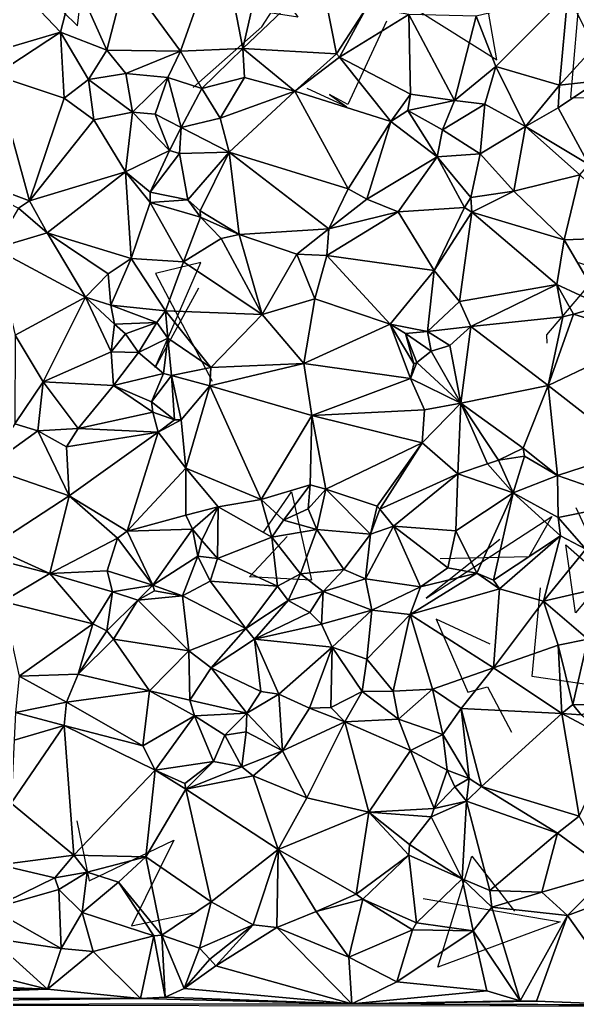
# Model space of a CAD drawing. Header units: metres. Extents: x -15.7 to 15, y -15 to 15.4.
# Drawn here: x -7.73 to 0.34, y -14.98 to -0.69 of the extents above; entities that cross this region are included whole.
import ezdxf

# ---------------------------------------------------------------- set-up
doc = ezdxf.new("R2010")
doc.units = ezdxf.units.M
doc.layers.add('CRACKS', color=1, linetype='Continuous')
doc.layers.add('STREET_MESH', color=7, linetype='Continuous')

msp = doc.modelspace()

# ---------------------------------------------------------------- linework, layer by layer
at = {"layer": 'CRACKS'}
for points in [[(-7.103, -0.581, 0.1), (-6.894, -0.784, 0.1), (-6.75, 0.431, 0.1), (-7.429, 0.037, 0.1), (-7.848, 0, 0.1)], [(-1.99, -0.544, 0.1), (-0.823, -1.277, 0.1), (-1.08, 0.191, 0.1), (-0.882, -0.497, 0.1), (-1.331, 0.542, 0.1)], [(0.381, -0.183, 0.1), (0.24, -1.819, 0.1), (1.252, -1.837, 0.1), (1.458, -0.808, 0.1), (-0.03, -0.181, 0.1)], [(-5.22, -1.675, 0.1), (-4.227, -0.798, 0.1), (-3.925, -0.33, 0.1), (-3.705, -0.658, 0.1), (-5.393, -0.392, 0.1)], [(-2.424, -0.714, 0.1), (-2.983, -1.922, 0.1), (-3.245, -1.778, 0.1), (-2.995, -1.956, 0.1), (-3.57, -1.692, 0.1)], [(-5.144, -4.581, 0.1), (-5.77, -5.73, 0.1), (-5.111, -4.21, 0.1), (-5.768, -4.367, 0.1), (-4.945, -5.926, 0.1)], [(0.357, -4.209, 0.1), (0.753, -4.34, 0.1), (0.768, -4.23, 0.1), (-0.108, -5.258, 0.1), (-0.101, -5.376, 0.1)], [(-4.206, -8.124, 0.1), (-3.796, -7.528, 0.1), (-3.506, -8.807, 0.1), (-4.407, -8.761, 0.1), (-3.858, -8.178, 0.1)], [(0.835, -8.664, 0.1), (0.314, -9.281, 0.1), (0.172, -8.295, 0.1), (0.843, -8.883, 0.1), (0.322, -7.761, 0.1)], [(-0.783, -8.22, 0.1), (-1.85, -9.069, 0.1), (-0.029, -7.887, 0.1), (-0.364, -8.469, 0.1), (-1.644, -8.5, 0.1)], [(-0.198, -8.918, 0.1), (-0.32, -10.198, 0.1), (0.606, -10.335, 0.1), (1.184, -9.272, 0.1), (0.764, -8.947, 0.1)], [(-0.92, -9.734, 0.1), (-1.701, -9.375, 0.1), (-1.247, -10.428, 0.1), (-0.961, -10.35, 0.1), (-0.611, -11.007, 0.1)], [(-6.906, -12.29, 0.1), (-6.725, -13.16, 0.1), (-5.498, -12.571, 0.1), (-6.115, -13.811, 0.1), (-5.215, -13.623, 0.1)], [(-1.89, -13.419, 0.1), (0.09, -13.755, 0.1), (-1.681, -14.409, 0.1), (-1.185, -12.806, 0.1), (-0.57, -13.601, 0.1)]]:
    msp.add_polyline3d(points, dxfattribs=at)
at = {"layer": 'STREET_MESH'}
for points in [[(-4.815, 0.516), (-6.195, -0.07), (-5.403, -1.151)], [(-4.815, 0.516), (-5.403, -1.151), (-4.502, -1.109)], [(-4.127, 0.546), (-4.815, 0.516), (-4.502, -1.109)], [(-3.374, -0.037), (-4.127, 0.546), (-4.502, -1.109)], [(-6.938, -0.087), (-7.723, -0.257), (-7.141, -0.875)], [(-6.471, -1.135), (-6.938, -0.087), (-7.141, -0.875)], [(-6.195, -0.07), (-6.938, -0.087), (-6.471, -1.135)], [(-5.403, -1.151), (-6.195, -0.07), (-6.471, -1.135)], [(-3.144, -1.188), (-3.374, -0.037), (-4.502, -1.109)], [(-3.374, -0.037), (-3.144, -1.188), (-2.706, -0.515)], [(-7.723, -0.257), (-8.874, -0.294), (-8.272, -1.207)], [(-7.141, -0.875), (-7.723, -0.257), (-8.272, -1.207)], [(-1.126, -0.641), (-0.841, -1.371), (0.201, -0.324)], [(-0.841, -1.371), (0.082, -1.642), (0.201, -0.324)], [(0.082, -1.642), (0.586, -1.094), (0.201, -0.324)], [(0.586, -1.094), (0.717, -0.688), (0.201, -0.324)], [(-2.706, -0.515), (-3.144, -1.188), (-3.102, -1.236)], [(-2.1, -0.621), (-2.706, -0.515), (-3.102, -1.236)], [(-2.074, -1.772), (-2.1, -0.621), (-3.102, -1.236)], [(-2.1, -0.621), (-2.074, -1.772), (-1.44, -1.863)], [(-1.126, -0.641), (-2.1, -0.621), (-1.44, -1.863)], [(-0.841, -1.371), (-1.126, -0.641), (-1.44, -1.863)], [(-8.093, -1.499), (-7.141, -0.875), (-8.272, -1.207)], [(-7.141, -0.875), (-8.093, -1.499), (-7.086, -1.832)], [(-6.735, -1.561), (-7.141, -0.875), (-7.086, -1.832)], [(-6.735, -1.561), (-6.471, -1.135), (-7.141, -0.875)], [(-6.471, -1.135), (-6.735, -1.561), (-6.194, -1.473)], [(-5.403, -1.151), (-6.471, -1.135), (-6.194, -1.473)], [(-5.403, -1.151), (-5.094, -1.69), (-4.502, -1.109)], [(-5.094, -1.69), (-4.477, -1.53), (-4.502, -1.109)], [(-3.748, -1.731), (-3.144, -1.188), (-4.502, -1.109)], [(-4.477, -1.53), (-3.748, -1.731), (-4.502, -1.109)], [(0.586, -1.094), (0.082, -1.642), (0.647, -1.581)], [(-5.589, -1.533), (-5.403, -1.151), (-6.194, -1.473)], [(-5.589, -1.533), (-5.094, -1.69), (-5.403, -1.151)], [(-3.144, -1.188), (-3.748, -1.731), (-3.102, -1.236)], [(-3.748, -1.731), (-2.361, -2.169), (-3.102, -1.236)], [(-2.361, -2.169), (-2.074, -1.772), (-3.102, -1.236)], [(-1, -1.918), (-0.841, -1.371), (-1.44, -1.863)], [(-1, -1.918), (-0.41, -2.24), (-0.841, -1.371)], [(-0.41, -2.24), (0.082, -1.642), (-0.841, -1.371)], [(-8.093, -1.499), (-8.94, -2.81), (-7.591, -3.315)], [(-8.093, -1.499), (-7.591, -3.315), (-7.086, -1.832)], [(-6.658, -2.146), (-6.735, -1.561), (-7.086, -1.832)], [(-6.735, -1.561), (-6.098, -2.033), (-6.194, -1.473)], [(-6.098, -2.033), (-6.735, -1.561), (-6.658, -2.146)], [(-6.098, -2.033), (-5.589, -1.533), (-6.194, -1.473)], [(-5.771, -2.061), (-5.589, -1.533), (-6.098, -2.033)], [(-5.396, -2.257), (-5.589, -1.533), (-5.771, -2.061)], [(-5.589, -1.533), (-5.396, -2.257), (-5.094, -1.69)], [(-5.094, -1.69), (-4.828, -2.122), (-4.477, -1.53)], [(-4.477, -1.53), (-4.828, -2.122), (-3.748, -1.731)], [(-5.396, -2.257), (-4.828, -2.122), (-5.094, -1.69)], [(0.063, -1.969), (0.082, -1.642), (-0.41, -2.24)], [(0.063, -1.969), (0.507, -2.791), (0.647, -1.581)], [(0.082, -1.642), (0.063, -1.969), (0.647, -1.581)], [(-7.591, -3.315), (-6.658, -2.146), (-7.086, -1.832)], [(-3.748, -1.731), (-4.828, -2.122), (-4.701, -2.611)], [(-2.975, -3.143), (-3.748, -1.731), (-4.701, -2.611)], [(-2.975, -3.143), (-2.361, -2.169), (-3.748, -1.731)], [(-2.361, -2.169), (-2.115, -2.009), (-2.074, -1.772)], [(-2.074, -1.772), (-2.115, -2.009), (-1.44, -1.863)], [(-2.115, -2.009), (-1.613, -2.289), (-1.44, -1.863)], [(-1.613, -2.289), (-1, -1.918), (-1.44, -1.863)], [(-1.613, -2.289), (-1.068, -2.637), (-1, -1.918)], [(-1, -1.918), (-1.068, -2.637), (-0.41, -2.24)], [(0.063, -1.969), (-0.41, -2.24), (0.507, -2.791)], [(-6.201, -2.897), (-6.098, -2.033), (-6.658, -2.146)], [(-6.098, -2.033), (-6.201, -2.897), (-5.561, -2.59)], [(-5.771, -2.061), (-6.098, -2.033), (-5.561, -2.59)], [(-5.396, -2.257), (-5.771, -2.061), (-5.561, -2.59)], [(-4.828, -2.122), (-5.396, -2.257), (-4.701, -2.611)], [(-2.115, -2.009), (-2.361, -2.169), (-1.688, -2.679)], [(-1.613, -2.289), (-2.115, -2.009), (-1.688, -2.679)], [(-6.201, -2.897), (-6.658, -2.146), (-7.591, -3.315)], [(-5.417, -2.633), (-5.396, -2.257), (-5.561, -2.59)], [(-5.396, -2.257), (-5.417, -2.633), (-4.701, -2.611)], [(-2.706, -3.29), (-2.361, -2.169), (-2.975, -3.143)], [(-2.361, -2.169), (-2.706, -3.29), (-1.688, -2.679)], [(-1.068, -2.637), (-0.578, -3.177), (-0.41, -2.24)], [(-0.41, -2.24), (-0.578, -3.177), (0.376, -2.938)], [(-0.41, -2.24), (0.376, -2.938), (0.507, -2.791)], [(-1.068, -2.637), (-1.613, -2.289), (-1.688, -2.679)], [(-6.201, -2.897), (-5.841, -3.19), (-5.561, -2.59)], [(-5.841, -3.19), (-5.417, -2.633), (-5.561, -2.59)], [(-5.417, -2.633), (-5.841, -3.19), (-5.297, -3.3)], [(-5.417, -2.633), (-5.297, -3.3), (-4.701, -2.611)], [(-5.297, -3.3), (-5.12, -3.462), (-4.701, -2.611)], [(-4.701, -2.611), (-5.12, -3.462), (-4.553, -3.805)], [(-3.257, -3.721), (-4.701, -2.611), (-4.553, -3.805)], [(-3.257, -3.721), (-2.975, -3.143), (-4.701, -2.611)], [(-1.688, -2.679), (-2.706, -3.29), (-2.251, -3.477)], [(-1.292, -3.412), (-1.688, -2.679), (-2.251, -3.477)], [(-1.2, -3.266), (-1.068, -2.637), (-1.688, -2.679)], [(-1.292, -3.412), (-1.2, -3.266), (-1.688, -2.679)], [(-1.068, -2.637), (-1.2, -3.266), (-0.578, -3.177)], [(-8.94, -2.81), (-7.749, -3.424), (-7.591, -3.315)], [(-7.332, -3.779), (-6.201, -2.897), (-7.591, -3.315)], [(-6.201, -2.897), (-7.332, -3.779), (-6.12, -4.149)], [(-6.201, -2.897), (-6.12, -4.149), (-5.843, -3.339)], [(-5.841, -3.19), (-6.201, -2.897), (-5.843, -3.339)], [(0.376, -2.938), (-0.578, -3.177), (0.148, -3.881)], [(1.321, -3.836), (0.376, -2.938), (0.148, -3.881)], [(-5.297, -3.3), (-5.841, -3.19), (-5.843, -3.339)], [(-3.257, -3.721), (-2.706, -3.29), (-2.975, -3.143)], [(-1.188, -3.481), (-1.2, -3.266), (-1.292, -3.412)], [(-0.578, -3.177), (-1.2, -3.266), (-1.188, -3.481)], [(-0.578, -3.177), (-1.188, -3.481), (0.148, -3.881)], [(-7.332, -3.779), (-7.749, -3.424), (-8.097, -4.008)], [(-7.749, -3.424), (-7.332, -3.779), (-7.591, -3.315)], [(-6.12, -4.149), (-5.36, -4.2), (-5.843, -3.339)], [(-5.112, -3.554), (-5.297, -3.3), (-5.843, -3.339)], [(-5.36, -4.2), (-5.112, -3.554), (-5.843, -3.339)], [(-5.112, -3.554), (-5.12, -3.462), (-5.297, -3.3)], [(-2.706, -3.29), (-3.257, -3.721), (-2.251, -3.477)], [(-1.732, -4.327), (-1.292, -3.412), (-2.251, -3.477)], [(-1.188, -3.481), (-1.292, -3.412), (-1.732, -4.327)], [(-5.112, -3.554), (-5.36, -4.2), (-4.816, -3.861)], [(-5.12, -3.462), (-5.112, -3.554), (-4.553, -3.805)], [(-5.112, -3.554), (-4.816, -3.861), (-4.553, -3.805)], [(-3.257, -3.721), (-3.288, -4.109), (-2.251, -3.477)], [(-3.288, -4.109), (-1.732, -4.327), (-2.251, -3.477)], [(-1.365, -4.772), (-1.188, -3.481), (-1.732, -4.327)], [(-1.365, -4.772), (0.042, -4.527), (-1.188, -3.481)], [(-1.188, -3.481), (0.042, -4.527), (0.148, -3.881)], [(-6.777, -4.71), (-7.332, -3.779), (-8.097, -4.008)], [(-7.332, -3.779), (-6.453, -4.375), (-6.12, -4.149)], [(-7.332, -3.779), (-6.777, -4.71), (-6.453, -4.375)], [(-4.816, -3.861), (-4.223, -4.964), (-4.553, -3.805)], [(-3.72, -4.087), (-3.257, -3.721), (-4.553, -3.805)], [(-4.223, -4.964), (-3.72, -4.087), (-4.553, -3.805)], [(-3.72, -4.087), (-3.288, -4.109), (-3.257, -3.721)], [(0.711, -4.838), (1.321, -3.836), (0.148, -3.881)], [(-5.36, -4.2), (-4.223, -4.964), (-4.816, -3.861)], [(0.042, -4.527), (0.711, -4.838), (0.148, -3.881)], [(-7.798, -5.263), (-6.777, -4.71), (-8.097, -4.008)], [(-3.461, -4.737), (-3.72, -4.087), (-4.223, -4.964)], [(-3.288, -4.109), (-3.72, -4.087), (-3.461, -4.737)], [(-2.371, -5.1), (-3.288, -4.109), (-3.461, -4.737)], [(-3.288, -4.109), (-2.371, -5.1), (-1.732, -4.327)], [(-6.453, -4.375), (-6.414, -4.825), (-6.12, -4.149)], [(-6.414, -4.825), (-5.619, -4.909), (-6.12, -4.149)], [(-5.619, -4.909), (-5.36, -4.2), (-6.12, -4.149)], [(-5.619, -4.909), (-4.223, -4.964), (-5.36, -4.2)], [(-6.777, -4.71), (-6.414, -4.825), (-6.453, -4.375)], [(-2.371, -5.1), (-1.83, -5.208), (-1.732, -4.327)], [(-1.83, -5.208), (-1.365, -4.772), (-1.732, -4.327)], [(-1.365, -4.772), (-1.199, -5.135), (0.042, -4.527)], [(0.042, -4.527), (-1.199, -5.135), (0.132, -4.997)], [(0.283, -4.959), (0.042, -4.527), (0.132, -4.997)], [(0.283, -4.959), (0.711, -4.838), (0.042, -4.527)], [(-6.777, -4.71), (-7.798, -5.263), (-7.393, -5.936)], [(-6.777, -4.71), (-7.393, -5.936), (-6.407, -5.504)], [(-6.357, -5.101), (-6.777, -4.71), (-6.407, -5.504)], [(-6.414, -4.825), (-6.777, -4.71), (-6.357, -5.101)], [(-6.414, -4.825), (-5.747, -5.076), (-5.619, -4.909)], [(-5.747, -5.076), (-6.414, -4.825), (-6.357, -5.101)], [(-3.617, -5.673), (-3.461, -4.737), (-4.223, -4.964)], [(-2.371, -5.1), (-3.461, -4.737), (-3.617, -5.673)], [(-1.199, -5.135), (-1.365, -4.772), (-1.83, -5.208)], [(0.711, -4.838), (0.283, -4.959), (1.376, -5.293)], [(-5.619, -4.909), (-5.747, -5.076), (-5.586, -5.307)], [(-5.619, -4.909), (-4.967, -5.728), (-4.223, -4.964)], [(-4.967, -5.728), (-5.619, -4.909), (-5.586, -5.307)], [(-4.967, -5.728), (-3.617, -5.673), (-4.223, -4.964)], [(-1.199, -5.135), (-0.082, -5.991), (0.132, -4.997)], [(-0.082, -5.991), (0.283, -4.959), (0.132, -4.997)], [(1.376, -5.293), (0.283, -4.959), (-0.082, -5.991)], [(-6.2, -5.243), (-6.357, -5.101), (-6.407, -5.504)], [(-5.747, -5.076), (-6.357, -5.101), (-6.2, -5.243)], [(-6.01, -5.513), (-5.747, -5.076), (-6.2, -5.243)], [(-5.747, -5.076), (-6.01, -5.513), (-5.586, -5.307)], [(-2.076, -5.888), (-2.371, -5.1), (-3.617, -5.673)], [(-2.371, -5.1), (-2.076, -5.888), (-2.028, -5.678)], [(-2.148, -5.235), (-2.371, -5.1), (-2.028, -5.678)], [(-2.371, -5.1), (-2.148, -5.235), (-1.83, -5.208)], [(-1.506, -5.411), (-1.199, -5.135), (-1.83, -5.208)], [(-1.199, -5.135), (-1.506, -5.411), (-1.345, -6.244)], [(-1.199, -5.135), (-1.345, -6.244), (-0.082, -5.991)], [(-7.798, -5.263), (-7.803, -6.545), (-7.393, -5.936)], [(-6.01, -5.513), (-6.2, -5.243), (-6.407, -5.504)], [(-2.148, -5.235), (-1.775, -5.492), (-1.83, -5.208)], [(-1.985, -5.656), (-2.148, -5.235), (-2.028, -5.678)], [(-1.985, -5.656), (-1.775, -5.492), (-2.148, -5.235)], [(-1.775, -5.492), (-1.506, -5.411), (-1.83, -5.208)], [(-5.586, -5.307), (-6.01, -5.513), (-5.648, -5.816)], [(-5.534, -5.844), (-5.586, -5.307), (-5.648, -5.816)], [(-5.534, -5.844), (-4.967, -5.728), (-5.586, -5.307)], [(-1.506, -5.411), (-1.775, -5.492), (-1.345, -6.244)], [(1.141, -6.94), (1.376, -5.293), (-0.082, -5.991)], [(-7.393, -5.936), (-6.372, -5.988), (-6.407, -5.504)], [(-6.372, -5.988), (-6.01, -5.513), (-6.407, -5.504)], [(-5.648, -5.816), (-6.01, -5.513), (-6.372, -5.988)], [(-1.775, -5.492), (-1.985, -5.656), (-1.345, -6.244)], [(-4.977, -5.994), (-3.505, -6.422), (-3.617, -5.673)], [(-4.967, -5.728), (-4.977, -5.994), (-3.617, -5.673)], [(-3.505, -6.422), (-2.076, -5.888), (-3.617, -5.673)], [(-2.076, -5.888), (-1.985, -5.656), (-2.028, -5.678)], [(-1.345, -6.244), (-1.985, -5.656), (-2.076, -5.888)], [(-5.823, -6.226), (-5.648, -5.816), (-6.372, -5.988)], [(-5.823, -6.226), (-5.534, -5.844), (-5.648, -5.816)], [(-5.534, -5.844), (-5.823, -6.226), (-5.491, -6.488)], [(-4.967, -5.728), (-5.534, -5.844), (-4.977, -5.994)], [(-4.977, -5.994), (-5.534, -5.844), (-5.392, -6.485)], [(-5.534, -5.844), (-5.491, -6.488), (-5.392, -6.485)], [(-7.803, -6.545), (-7.47, -6.648), (-7.393, -5.936)], [(-7.393, -5.936), (-7.47, -6.648), (-6.883, -6.614)], [(-7.393, -5.936), (-6.883, -6.614), (-6.372, -5.988)], [(-6.883, -6.614), (-5.804, -6.378), (-6.372, -5.988)], [(-5.804, -6.378), (-5.823, -6.226), (-6.372, -5.988)], [(-5.325, -7.185), (-4.977, -5.994), (-5.392, -6.485)], [(-5.325, -7.185), (-4.237, -7.641), (-4.977, -5.994)], [(-4.237, -7.641), (-3.505, -6.422), (-4.977, -5.994)], [(-1.87, -6.341), (-2.076, -5.888), (-3.505, -6.422)], [(-1.87, -6.341), (-1.345, -6.244), (-2.076, -5.888)], [(-0.082, -5.991), (-1.345, -6.244), (-0.442, -6.898)], [(0.051, -7.293), (-0.082, -5.991), (-0.442, -6.898)], [(0.051, -7.293), (1.141, -6.94), (-0.082, -5.991)], [(-5.823, -6.226), (-5.804, -6.378), (-5.491, -6.488)], [(-1.905, -6.82), (-1.345, -6.244), (-1.87, -6.341)], [(-1.905, -6.82), (-1.39, -7.267), (-1.345, -6.244)], [(-1.39, -7.267), (-0.959, -7.124), (-1.345, -6.244)], [(-0.442, -6.898), (-1.345, -6.244), (-0.801, -7.072)], [(-1.345, -6.244), (-0.959, -7.124), (-0.801, -7.072)], [(-5.804, -6.378), (-6.883, -6.614), (-5.726, -6.664)], [(-5.491, -6.488), (-5.804, -6.378), (-5.726, -6.664)], [(-4.237, -7.641), (-3.529, -7.43), (-3.505, -6.422)], [(-3.529, -7.43), (-3.3, -7.49), (-3.505, -6.422)], [(-1.905, -6.82), (-1.87, -6.341), (-3.505, -6.422)], [(-3.3, -7.49), (-1.905, -6.82), (-3.505, -6.422)], [(-7.47, -6.648), (-7.803, -6.545), (-8.205, -7.177)], [(-5.491, -6.488), (-5.726, -6.664), (-5.392, -6.485)], [(-5.726, -6.664), (-5.325, -7.185), (-5.392, -6.485)], [(-7.47, -6.648), (-8.205, -7.177), (-7.016, -7.588)], [(-6.883, -6.614), (-7.47, -6.648), (-7.055, -6.88)], [(-7.47, -6.648), (-7.016, -7.588), (-7.055, -6.88)], [(-5.726, -6.664), (-6.883, -6.614), (-7.055, -6.88)], [(-7.016, -7.588), (-5.726, -6.664), (-7.055, -6.88)], [(-5.726, -6.664), (-7.016, -7.588), (-6.175, -8.101)], [(-5.325, -7.185), (-5.726, -6.664), (-6.175, -8.101)], [(-2.558, -7.738), (-1.905, -6.82), (-3.3, -7.49)], [(-2.558, -7.738), (-2.519, -7.782), (-1.905, -6.82)], [(-1.905, -6.82), (-2.519, -7.782), (-1.39, -7.267)], [(-0.426, -7.012), (-0.442, -6.898), (-0.801, -7.072)], [(-0.426, -7.012), (0.051, -7.293), (-0.442, -6.898)], [(1.141, -6.94), (0.051, -7.293), (1.163, -7.68)], [(-0.959, -7.124), (-1.39, -7.267), (-0.589, -7.545)], [(-0.959, -7.124), (-0.589, -7.545), (-0.801, -7.072)], [(-0.589, -7.545), (-0.426, -7.012), (-0.801, -7.072)], [(0.051, -7.293), (-0.426, -7.012), (-0.589, -7.545)], [(-8.205, -7.177), (-8.15, -8.326), (-7.016, -7.588)], [(-5.328, -7.869), (-5.325, -7.185), (-6.175, -8.101)], [(-4.858, -7.745), (-5.325, -7.185), (-5.328, -7.869)], [(-5.325, -7.185), (-4.858, -7.745), (-4.237, -7.641)], [(-1.39, -7.267), (-2.519, -7.782), (-2.32, -8.027)], [(-1.417, -8.095), (-1.39, -7.267), (-2.32, -8.027)], [(-1.39, -7.267), (-1.417, -8.095), (-0.589, -7.545)], [(0.061, -7.901), (0.051, -7.293), (-0.589, -7.545)], [(0.051, -7.293), (0.061, -7.901), (1.163, -7.68)], [(-3.529, -7.43), (-4.237, -7.641), (-3.914, -7.938)], [(-3.555, -7.775), (-3.529, -7.43), (-3.914, -7.938)], [(-3.3, -7.49), (-3.529, -7.43), (-3.555, -7.775)], [(-3.43, -8.074), (-3.3, -7.49), (-3.555, -7.775)], [(-3.43, -8.074), (-2.655, -8.143), (-3.3, -7.49)], [(-2.655, -8.143), (-2.558, -7.738), (-3.3, -7.49)], [(-1.417, -8.095), (-1.114, -8.708), (-0.589, -7.545)], [(-0.589, -7.545), (-1.114, -8.708), (-0.871, -8.81)], [(0.097, -8.165), (-0.589, -7.545), (-0.871, -8.81)], [(0.097, -8.165), (0.061, -7.901), (-0.589, -7.545)], [(-7.016, -7.588), (-8.15, -8.326), (-7.294, -8.71)], [(-7.016, -7.588), (-7.294, -8.71), (-6.315, -8.198)], [(-7.016, -7.588), (-6.315, -8.198), (-6.175, -8.101)], [(-4.858, -7.745), (-4.082, -8.184), (-4.237, -7.641)], [(-4.237, -7.641), (-4.082, -8.184), (-3.914, -7.938)], [(1.163, -7.68), (0.061, -7.901), (0.461, -8.361)], [(-4.858, -7.745), (-5.328, -7.869), (-5.228, -8.071)], [(-5.096, -8.233), (-4.858, -7.745), (-5.228, -8.071)], [(-4.858, -7.745), (-5.096, -8.233), (-4.866, -8.493)], [(-4.082, -8.184), (-4.858, -7.745), (-4.866, -8.493)], [(-3.43, -8.074), (-3.555, -7.775), (-3.914, -7.938)], [(-2.519, -7.782), (-2.558, -7.738), (-2.655, -8.143)], [(-2.519, -7.782), (-2.655, -8.143), (-2.32, -8.027)], [(-5.228, -8.071), (-5.328, -7.869), (-6.175, -8.101)], [(-4.082, -8.184), (-3.43, -8.074), (-3.914, -7.938)], [(0.061, -7.901), (0.097, -8.165), (0.461, -8.361)], [(-6.315, -8.198), (-5.805, -8.879), (-6.175, -8.101)], [(-5.805, -8.879), (-5.228, -8.071), (-6.175, -8.101)], [(-5.805, -8.879), (-5.152, -8.459), (-5.228, -8.071)], [(-5.152, -8.459), (-5.096, -8.233), (-5.228, -8.071)], [(-3.43, -8.074), (-4.082, -8.184), (-3.666, -8.717)], [(-3.039, -8.655), (-3.43, -8.074), (-3.666, -8.717)], [(-2.655, -8.143), (-3.43, -8.074), (-3.039, -8.655)], [(-2.724, -8.79), (-1.928, -8.905), (-2.32, -8.027)], [(-2.655, -8.143), (-2.724, -8.79), (-2.32, -8.027)], [(-1.928, -8.905), (-1.532, -8.63), (-2.32, -8.027)], [(-1.532, -8.63), (-1.417, -8.095), (-2.32, -8.027)], [(-1.532, -8.63), (-1.114, -8.708), (-1.417, -8.095)], [(-7.294, -8.71), (-6.463, -8.675), (-6.315, -8.198)], [(-6.463, -8.675), (-5.805, -8.879), (-6.315, -8.198)], [(-4.866, -8.493), (-5.096, -8.233), (-5.152, -8.459)], [(-4.002, -8.897), (-4.082, -8.184), (-4.866, -8.493)], [(-4.082, -8.184), (-4.002, -8.897), (-3.666, -8.717)], [(-2.724, -8.79), (-2.655, -8.143), (-3.039, -8.655)], [(-0.786, -8.935), (0.097, -8.165), (-0.871, -8.81)], [(0.097, -8.165), (-0.786, -8.935), (-0.151, -9.112)], [(0.461, -8.361), (0.097, -8.165), (-0.151, -9.112)], [(-8.15, -8.326), (-8.076, -8.507), (-7.294, -8.71)], [(0.837, -8.886), (0.461, -8.361), (-0.151, -9.112)], [(-8.076, -8.507), (-7.975, -9.115), (-7.294, -8.71)], [(-5.805, -8.879), (-5.376, -9.036), (-5.152, -8.459)], [(-5.152, -8.459), (-5.376, -9.036), (-4.974, -8.822)], [(-4.866, -8.493), (-5.152, -8.459), (-4.974, -8.822)], [(-4.002, -8.897), (-4.866, -8.493), (-4.974, -8.822)], [(-7.294, -8.71), (-7.975, -9.115), (-6.671, -9.44)], [(-6.389, -8.975), (-6.463, -8.675), (-7.294, -8.71)], [(-6.389, -8.975), (-7.294, -8.71), (-6.671, -9.44)], [(-6.389, -8.975), (-5.805, -8.879), (-6.463, -8.675)], [(-3.34, -8.974), (-3.039, -8.655), (-3.666, -8.717)], [(-3.34, -8.974), (-2.724, -8.79), (-3.039, -8.655)], [(-1.114, -8.708), (-2.081, -9.307), (-0.786, -8.935)], [(-2.081, -9.307), (-1.114, -8.708), (-1.928, -8.905)], [(-1.114, -8.708), (-1.532, -8.63), (-1.928, -8.905)], [(-1.114, -8.708), (-0.786, -8.935), (-0.871, -8.81)], [(-4.974, -8.822), (-5.376, -9.036), (-4.458, -9.507)], [(-4.002, -8.897), (-4.974, -8.822), (-4.458, -9.507)], [(-4.002, -8.897), (-3.844, -9.103), (-3.666, -8.717)], [(-3.844, -9.103), (-3.34, -8.974), (-3.666, -8.717)], [(-2.724, -8.79), (-3.34, -8.974), (-2.636, -9.241)], [(-1.928, -8.905), (-2.724, -8.79), (-2.636, -9.241)], [(-6.469, -9.541), (-6.389, -8.975), (-6.671, -9.44)], [(-6.469, -9.541), (-6.021, -9.099), (-6.389, -8.975)], [(-6.021, -9.099), (-5.805, -8.879), (-6.389, -8.975)], [(-6.021, -9.099), (-5.78, -8.962), (-5.805, -8.879)], [(-5.78, -8.962), (-6.021, -9.099), (-5.376, -9.036)], [(-5.805, -8.879), (-5.78, -8.962), (-5.376, -9.036)], [(-3.844, -9.103), (-4.002, -8.897), (-4.458, -9.507)], [(-3.34, -8.974), (-3.844, -9.103), (-3.53, -9.274)], [(-3.361, -9.446), (-3.34, -8.974), (-3.53, -9.274)], [(-3.34, -8.974), (-3.361, -9.446), (-2.636, -9.241)], [(-2.081, -9.307), (-1.928, -8.905), (-2.636, -9.241)], [(-0.786, -8.935), (-2.081, -9.307), (-0.875, -10.079)], [(-0.786, -8.935), (-0.875, -10.079), (-0.151, -9.112)], [(0.492, -9.66), (0.837, -8.886), (-0.151, -9.112)], [(-7.975, -9.115), (-7.739, -10.198), (-6.671, -9.44)], [(-6.021, -9.099), (-6.469, -9.541), (-6.372, -9.66)], [(-6.021, -9.099), (-6.372, -9.66), (-5.284, -9.831)], [(-5.376, -9.036), (-6.021, -9.099), (-5.284, -9.831)], [(-5.376, -9.036), (-5.284, -9.831), (-4.458, -9.507)], [(-4.333, -9.662), (-3.844, -9.103), (-4.458, -9.507)], [(-3.53, -9.274), (-3.844, -9.103), (-4.333, -9.662)], [(-0.875, -10.079), (0.062, -9.748), (-0.151, -9.112)], [(0.062, -9.748), (0.492, -9.66), (-0.151, -9.112)], [(-3.361, -9.446), (-3.53, -9.274), (-4.333, -9.662)], [(-3.361, -9.446), (-3.21, -9.776), (-2.636, -9.241)], [(-3.21, -9.776), (-2.705, -9.951), (-2.636, -9.241)], [(-2.705, -9.951), (-2.081, -9.307), (-2.636, -9.241)], [(-2.326, -10.414), (-2.081, -9.307), (-2.705, -9.951)], [(-2.081, -9.307), (-2.326, -10.414), (-1.754, -10.386)], [(-2.081, -9.307), (-1.754, -10.386), (-0.875, -10.079)], [(-7.739, -10.198), (-6.883, -10.169), (-6.671, -9.44)], [(-6.883, -10.169), (-6.469, -9.541), (-6.671, -9.44)], [(-6.372, -9.66), (-6.469, -9.541), (-6.883, -10.169)], [(-5.284, -9.831), (-4.959, -10.076), (-4.458, -9.507)], [(-4.959, -10.076), (-4.333, -9.662), (-4.458, -9.507)], [(-3.21, -9.776), (-3.361, -9.446), (-4.333, -9.662)], [(-6.372, -9.66), (-6.883, -10.169), (-5.852, -10.412)], [(-5.284, -9.831), (-6.372, -9.66), (-5.852, -10.412)], [(-4.959, -10.076), (-4.243, -10.418), (-4.333, -9.662)], [(-4.243, -10.418), (-3.981, -10.46), (-4.333, -9.662)], [(-3.981, -10.46), (-3.21, -9.776), (-4.333, -9.662)], [(0.062, -9.748), (0.276, -10.606), (0.492, -9.66)], [(0.276, -10.606), (0.763, -10.612), (0.492, -9.66)], [(-5.268, -10.544), (-5.284, -9.831), (-5.852, -10.412)], [(-5.268, -10.544), (-4.959, -10.076), (-5.284, -9.831)], [(-3.21, -9.776), (-3.981, -10.46), (-3.537, -10.659)], [(-3.23, -10.65), (-3.21, -9.776), (-3.537, -10.659)], [(-2.773, -10.419), (-3.21, -9.776), (-3.23, -10.65)], [(-3.21, -9.776), (-2.773, -10.419), (-2.705, -9.951)], [(0.117, -10.74), (0.062, -9.748), (-0.875, -10.079)], [(0.117, -10.74), (0.276, -10.606), (0.062, -9.748)], [(-2.773, -10.419), (-2.326, -10.414), (-2.705, -9.951)], [(-5.268, -10.544), (-4.444, -10.735), (-4.959, -10.076)], [(-4.444, -10.735), (-4.243, -10.418), (-4.959, -10.076)], [(-1.754, -10.386), (-1.341, -10.667), (-0.875, -10.079)], [(-1.341, -10.667), (0.117, -10.74), (-0.875, -10.079)], [(-7.739, -10.198), (-7.791, -10.723), (-7.053, -10.573)], [(-7.739, -10.198), (-7.053, -10.573), (-6.883, -10.169)], [(-6.883, -10.169), (-7.053, -10.573), (-5.852, -10.412)], [(-7.053, -10.573), (-5.947, -11.207), (-5.852, -10.412)], [(-5.947, -11.207), (-5.202, -10.77), (-5.852, -10.412)], [(-5.202, -10.77), (-5.268, -10.544), (-5.852, -10.412)], [(-4.444, -10.735), (-3.981, -10.46), (-4.243, -10.418)], [(-2.773, -10.419), (-3.23, -10.65), (-3.026, -10.861)], [(-2.773, -10.419), (-3.026, -10.861), (-2.249, -10.821)], [(-2.326, -10.414), (-2.773, -10.419), (-2.249, -10.821)], [(-1.754, -10.386), (-2.326, -10.414), (-2.249, -10.821)], [(-1.607, -11.044), (-1.754, -10.386), (-2.249, -10.821)], [(-1.754, -10.386), (-1.607, -11.044), (-1.341, -10.667)], [(-5.268, -10.544), (-5.202, -10.77), (-4.444, -10.735)], [(-3.981, -10.46), (-4.444, -10.735), (-3.926, -11.28)], [(-3.981, -10.46), (-3.926, -11.28), (-3.537, -10.659)], [(-7.053, -10.573), (-7.791, -10.723), (-7.088, -10.913)], [(-7.053, -10.573), (-7.088, -10.913), (-5.947, -11.207)], [(-3.926, -11.28), (-3.026, -10.861), (-3.537, -10.659)], [(-3.026, -10.861), (-3.23, -10.65), (-3.537, -10.659)], [(-1.607, -11.044), (-1.224, -11.678), (-1.341, -10.667)], [(-1.341, -10.667), (-1.224, -11.678), (-1.048, -11.795)], [(0.117, -10.74), (-1.341, -10.667), (-1.048, -11.795)], [(0.394, -10.756), (0.276, -10.606), (0.117, -10.74)], [(0.276, -10.606), (0.394, -10.756), (0.763, -10.612)], [(-7.791, -10.723), (-7.813, -11.126), (-7.088, -10.913)], [(-5.769, -11.559), (-5.202, -10.77), (-5.947, -11.207)], [(-4.924, -11.435), (-5.202, -10.77), (-5.769, -11.559)], [(-4.444, -10.735), (-5.202, -10.77), (-4.76, -11.053)], [(-4.76, -11.053), (-5.202, -10.77), (-4.924, -11.435)], [(-4.454, -11.002), (-4.444, -10.735), (-4.76, -11.053)], [(-4.444, -10.735), (-4.454, -11.002), (-3.926, -11.28)], [(-3.026, -10.861), (-2.076, -11.275), (-2.249, -10.821)], [(-2.076, -11.275), (-1.607, -11.044), (-2.249, -10.821)], [(0.117, -10.74), (-1.048, -11.795), (0.366, -12.226)], [(0.882, -11.151), (0.117, -10.74), (0.366, -12.226)], [(0.394, -10.756), (0.117, -10.74), (0.882, -11.151)], [(-6.95, -12.789), (-7.088, -10.913), (-7.856, -12.037)], [(-7.088, -10.913), (-7.813, -11.126), (-7.856, -12.037)], [(-7.088, -10.913), (-5.769, -11.559), (-5.947, -11.207)], [(-7.088, -10.913), (-6.95, -12.789), (-5.769, -11.559)], [(-3.026, -10.861), (-3.926, -11.28), (-3.576, -11.957)], [(-3.026, -10.861), (-3.576, -11.957), (-2.679, -12.168)], [(-2.076, -11.275), (-3.026, -10.861), (-2.679, -12.168)], [(-4.76, -11.053), (-4.924, -11.435), (-4.516, -11.509)], [(-4.454, -11.002), (-4.76, -11.053), (-4.516, -11.509)], [(-3.926, -11.28), (-4.454, -11.002), (-4.516, -11.509)], [(-2.076, -11.275), (-1.545, -11.558), (-1.607, -11.044)], [(-1.545, -11.558), (-1.224, -11.678), (-1.607, -11.044)], [(-4.35, -11.641), (-3.926, -11.28), (-4.516, -11.509)], [(-3.926, -11.28), (-4.35, -11.641), (-3.576, -11.957)], [(-1.733, -12.114), (-2.076, -11.275), (-2.679, -12.168)], [(-1.545, -11.558), (-2.076, -11.275), (-1.733, -12.114)], [(-5.769, -11.559), (-6.95, -12.789), (-5.908, -12.812)], [(-5.328, -11.833), (-5.769, -11.559), (-5.908, -12.812)], [(-5.341, -11.754), (-4.924, -11.435), (-5.769, -11.559)], [(-5.328, -11.833), (-5.341, -11.754), (-5.769, -11.559)], [(-4.924, -11.435), (-5.341, -11.754), (-5.328, -11.833)], [(-4.924, -11.435), (-5.328, -11.833), (-4.516, -11.509)], [(-5.328, -11.833), (-4.35, -11.641), (-4.516, -11.509)], [(-1.545, -11.558), (-1.733, -12.114), (-1.432, -11.801)], [(-1.224, -11.678), (-1.545, -11.558), (-1.432, -11.801)], [(-4.35, -11.641), (-5.328, -11.833), (-3.99, -12.709)], [(-3.576, -11.957), (-4.35, -11.641), (-3.99, -12.709)], [(-1.224, -11.678), (-1.432, -11.801), (-1.264, -12.006)], [(-1.048, -11.795), (-1.224, -11.678), (-1.264, -12.006)], [(-4.961, -13.466), (-5.328, -11.833), (-5.908, -12.812)], [(-5.328, -11.833), (-4.961, -13.466), (-3.99, -12.709)], [(-1.432, -11.801), (-1.733, -12.114), (-1.264, -12.006)], [(0.052, -12.473), (-1.048, -11.795), (-1.264, -12.006)], [(-1.048, -11.795), (0.052, -12.473), (0.366, -12.226)], [(-3.576, -11.957), (-3.99, -12.709), (-2.679, -12.168)], [(-8.031, -12.929), (-6.95, -12.789), (-7.856, -12.037)], [(-1.773, -12.232), (-1.733, -12.114), (-2.679, -12.168)], [(-1.773, -12.232), (-1.327, -13.133), (-1.264, -12.006)], [(-1.733, -12.114), (-1.773, -12.232), (-1.264, -12.006)], [(-1.327, -13.133), (-0.928, -13.303), (-1.264, -12.006)], [(-0.928, -13.303), (0.052, -12.473), (-1.264, -12.006)], [(-3.99, -12.709), (-2.859, -13.356), (-2.679, -12.168)], [(-2.859, -13.356), (-2.097, -12.789), (-2.679, -12.168)], [(-2.097, -12.789), (-2.091, -12.634), (-2.679, -12.168)], [(-2.091, -12.634), (-1.773, -12.232), (-2.679, -12.168)], [(-1.327, -13.133), (-1.773, -12.232), (-2.091, -12.634)], [(0.052, -12.473), (0.824, -13.036), (0.366, -12.226)], [(-0.928, -13.303), (-0.173, -13.325), (0.052, -12.473)], [(-0.173, -13.325), (0.824, -13.036), (0.052, -12.473)], [(-4.961, -13.466), (-4.351, -13.797), (-3.99, -12.709)], [(-4.351, -13.797), (-4.009, -13.835), (-3.99, -12.709)], [(-4.009, -13.835), (-3.439, -13.603), (-3.99, -12.709)], [(-3.439, -13.603), (-2.859, -13.356), (-3.99, -12.709)], [(-1.327, -13.133), (-2.091, -12.634), (-2.097, -12.789)], [(-6.95, -12.789), (-8.031, -12.929), (-7.221, -13.116)], [(-6.753, -13.036), (-6.95, -12.789), (-7.221, -13.116)], [(-6.95, -12.789), (-6.753, -13.036), (-5.908, -12.812)], [(-6.753, -13.036), (-6.302, -13.179), (-5.908, -12.812)], [(-6.302, -13.179), (-5.676, -13.947), (-5.908, -12.812)], [(-5.676, -13.947), (-4.961, -13.466), (-5.908, -12.812)], [(-2.859, -13.356), (-2.766, -13.427), (-2.097, -12.789)], [(-2.097, -12.789), (-2.766, -13.427), (-1.989, -13.77)], [(-1.327, -13.133), (-2.097, -12.789), (-1.989, -13.77)], [(-8.031, -12.929), (-8.144, -13.566), (-7.221, -13.116)], [(-8.144, -13.566), (-7.166, -13.288), (-7.221, -13.116)], [(-7.166, -13.288), (-6.753, -13.036), (-7.221, -13.116)], [(-6.825, -13.618), (-6.753, -13.036), (-7.166, -13.288)], [(-6.825, -13.618), (-6.302, -13.179), (-6.753, -13.036)], [(-1.167, -13.884), (-1.327, -13.133), (-1.989, -13.77)], [(-1.327, -13.133), (-1.167, -13.884), (-0.895, -13.541)], [(-0.928, -13.303), (-1.327, -13.133), (-0.895, -13.541)], [(0.196, -13.663), (0.824, -13.036), (-0.173, -13.325)], [(0.824, -13.036), (0.196, -13.663), (0.764, -13.451)], [(-6.302, -13.179), (-6.825, -13.618), (-5.789, -13.956)], [(-5.676, -13.947), (-6.302, -13.179), (-5.789, -13.956)], [(-7.166, -13.288), (-8.144, -13.566), (-7.133, -14.143)], [(-6.825, -13.618), (-7.166, -13.288), (-7.133, -14.143)], [(-2.766, -13.427), (-2.859, -13.356), (-3.439, -13.603)], [(-0.173, -13.325), (-0.928, -13.303), (-0.895, -13.541)], [(0.196, -13.663), (-0.173, -13.325), (-0.895, -13.541)], [(-8.144, -13.566), (-8.15, -13.989), (-7.133, -14.143)], [(-5.676, -13.947), (-5.13, -14.137), (-4.961, -13.466)], [(-5.13, -14.137), (-4.351, -13.797), (-4.961, -13.466)], [(-2.967, -14.266), (-2.766, -13.427), (-3.439, -13.603)], [(-2.766, -13.427), (-2.967, -14.266), (-2.044, -13.87)], [(-2.766, -13.427), (-2.044, -13.87), (-1.989, -13.77)], [(-1.167, -13.884), (-0.487, -14.896), (-0.895, -13.541)], [(-0.487, -14.896), (0.196, -13.663), (-0.895, -13.541)], [(0.764, -13.451), (0.196, -13.663), (1.115, -14.954)], [(-6.668, -14.184), (-6.825, -13.618), (-7.133, -14.143)], [(-5.789, -13.956), (-6.825, -13.618), (-6.668, -14.184)], [(-2.967, -14.266), (-3.439, -13.603), (-4.009, -13.835)], [(-0.249, -14.905), (0.196, -13.663), (-0.487, -14.896)], [(0.196, -13.663), (-0.249, -14.905), (1.115, -14.954)], [(-4.351, -13.797), (-5.13, -14.137), (-4.979, -14.294)], [(-4.89, -14.39), (-4.351, -13.797), (-4.979, -14.294)], [(-4.009, -13.835), (-4.351, -13.797), (-4.89, -14.39)], [(-4.009, -13.835), (-4.89, -14.39), (-2.924, -14.944)], [(-2.967, -14.266), (-4.009, -13.835), (-2.924, -14.944)], [(-2.044, -13.87), (-1.167, -13.884), (-1.989, -13.77)], [(-8.15, -13.989), (-8.533, -14.429), (-7.33, -14.727)], [(-8.15, -13.989), (-7.33, -14.727), (-7.133, -14.143)], [(-5.789, -13.956), (-6.668, -14.184), (-5.983, -14.866)], [(-5.789, -13.956), (-5.983, -14.866), (-5.624, -14.844)], [(-5.676, -13.947), (-5.789, -13.956), (-5.624, -14.844)], [(-5.13, -14.137), (-5.676, -13.947), (-5.35, -14.719)], [(-5.35, -14.719), (-5.676, -13.947), (-5.624, -14.844)], [(-2.044, -13.87), (-2.967, -14.266), (-2.271, -14.621)], [(-1.167, -13.884), (-2.044, -13.87), (-2.271, -14.621)], [(-0.97, -14.752), (-1.167, -13.884), (-2.271, -14.621)], [(-1.167, -13.884), (-0.97, -14.752), (-0.487, -14.896)], [(-5.13, -14.137), (-5.35, -14.719), (-4.979, -14.294)], [(-7.33, -14.727), (-6.668, -14.184), (-7.133, -14.143)], [(-6.668, -14.184), (-7.33, -14.727), (-5.983, -14.866)], [(-2.271, -14.621), (-2.967, -14.266), (-2.924, -14.944)], [(-5.35, -14.719), (-4.89, -14.39), (-4.979, -14.294)], [(-4.89, -14.39), (-5.35, -14.719), (-2.924, -14.944)], [(-8.533, -14.429), (-9.239, -14.647), (-7.33, -14.727)], [(-7.33, -14.727), (-9.239, -14.647), (-9.803, -14.743)], [(-0.97, -14.752), (-2.271, -14.621), (-2.924, -14.944)], [(-7.33, -14.727), (-10.813, -14.855), (-5.983, -14.866)], [(-7.33, -14.727), (-9.803, -14.743), (-10.813, -14.855)], [(-5.983, -14.866), (-2.924, -14.944), (-5.624, -14.844)], [(-2.924, -14.944), (-5.35, -14.719), (-5.624, -14.844)], [(-0.487, -14.896), (-0.97, -14.752), (-2.924, -14.944)], [(-5.983, -14.866), (-10.813, -14.855), (-14.344, -14.957)], [(-2.924, -14.944), (-5.983, -14.866), (-14.344, -14.957)], [(-2.924, -14.944), (-14.344, -14.957), (4.066, -14.977)], [(-0.249, -14.905), (-0.487, -14.896), (-2.924, -14.944)], [(1.115, -14.954), (-0.249, -14.905), (-2.924, -14.944)], [(1.115, -14.954), (-2.924, -14.944), (4.066, -14.977)]]:
    msp.add_3dface(points, dxfattribs=at)

doc.saveas('drawing.dxf')
